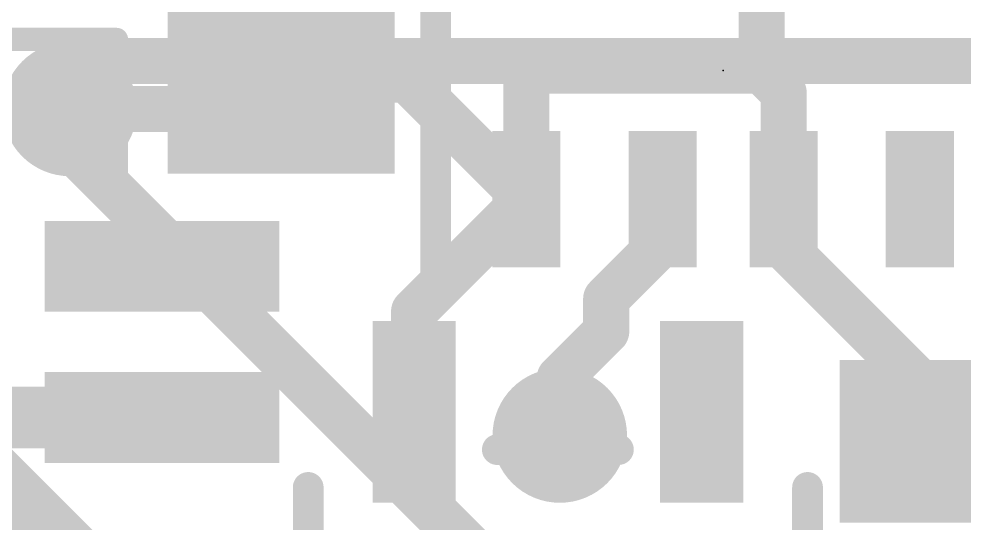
# Model space of a CAD drawing. Extents: x -0.1 to 25.5, y -0.1 to 17.9.
# Drawn here: x 4.11 to 10.36, y 8.69 to 12.03 of the extents above; entities that cross this region are included whole.
import ezdxf

# ---------------------------------------------------------------- set-up
doc = ezdxf.new("R2010")
doc.units = 0
for name, color, linetype in [('1', 12, 'CONTINUOUS'), ('16', 5, 'CONTINUOUS'), ('18', 110, 'CONTINUOUS'), ('21', 40, 'CONTINUOUS'), ('23', 40, 'CONTINUOUS')]:
    doc.layers.add(name, color=color, linetype=linetype)

# ---------------------------------------------------------------- blocks, each defined once
blk = doc.blocks.new('RECT')
blk.add_solid([(-0.5, -0.5), (0.5, -0.5), (-0.5, 0.5), (0.5, 0.5)])
blk = doc.blocks.new('ROUNDV')
at = {"const_width": 0.5}
blk.add_lwpolyline([(0, -0.25, 1), (0, 0.25, 1), (0, -0.25)], format="xyb", dxfattribs=at)

msp = doc.modelspace()

# ---------------------------------------------------------------- linework, layer by layer
at = {"layer": '1'}
for points, const_width in [([(7.493, 11.684), (7.463, 11.654)], 0.3048), ([(7.463, 11.654), (7.463, 10.834)], 0.3048), ([(9.017, 11.684), (7.493, 11.684)], 0.3048), ([(9.163, 11.538), (9.017, 11.684)], 0.3048), ([(5.842, 11.623), (5.649, 11.43)], 0.3048), ([(5.842, 11.623), (6.674, 11.623)], 0.3048), ([(6.674, 11.623), (7.463, 10.834)], 0.3048), ([(9.163, 10.834), (9.163, 11.538)], 0.3048), ([(5.649, 11.43), (4.445, 11.43)], 0.3048), ([(7.463, 10.834), (6.7208, 10.0918)], 0.3048), ([(8.363, 10.834), (8.363, 10.5482)], 0.3048), ([(9.163, 10.834), (9.163, 10.522)], 0.3048), ([(8.363, 10.5482), (7.9902, 10.1754)], 0.3048), ([(9.163, 10.522), (10.033, 9.652)], 0.3048), ([(7.9902, 10.1754), (7.9902, 9.9587)], 0.3048), ([(6.7208, 10.0918), (6.7208, 9.4281)], 0.3048), ([(7.9902, 9.9587), (7.6835, 9.652)], 0.3048), ([(7.6835, 9.652), (7.6835, 9.271)], 0.3048), ([(10.033, 9.652), (10.033, 9.232)], 0.3048), ([(5.054, 9.39), (3.564, 9.39)], 0.4064)]:
    msp.add_lwpolyline(points, dxfattribs=dict(at, const_width=const_width))
for points, const_width in [([(7.5392, 11.654, 1), (7.3868, 11.654)], 0.1524), ([(7.493, 11.7602, 1), (7.493, 11.6078)], 0.1524), ([(7.5469, 11.6301, 1), (7.4391, 11.7379)], 0.1524), ([(9.0709, 11.7379, 1), (8.9631, 11.6301)], 0.1524), ([(9.017, 11.6078, 1), (9.017, 11.7602)], 0.1524), ([(5.842, 11.6992, 1), (5.842, 11.5468)], 0.1524), ([(5.8959, 11.5691, 1), (5.7881, 11.6769)], 0.1524), ([(6.7279, 11.6769, 1), (6.6201, 11.5691)], 0.1524), ([(6.674, 11.5468, 1), (6.674, 11.6992)], 0.1524), ([(7.4091, 11.7079, 1), (7.5169, 11.6001)], 0.1524), ([(9.2392, 11.538, 1), (9.0868, 11.538)], 0.1524), ([(9.1091, 11.4841, 1), (9.2169, 11.5919)], 0.1524), ([(4.445, 11.5062, 1), (4.445, 11.3538)], 0.1524), ([(5.5951, 11.4839, 1), (5.7029, 11.3761)], 0.1524), ([(5.649, 11.3538, 1), (5.649, 11.5062)], 0.1524), ([(7.5169, 10.7801, 1), (7.4091, 10.8879)], 0.1524), ([(7.4091, 10.7801, 1), (7.5169, 10.8879)], 0.1524), ([(8.4392, 10.834, 1), (8.2868, 10.834)], 0.1524), ([(9.2392, 10.834, 1), (9.0868, 10.834)], 0.1524), ([(7.3868, 10.834, 1), (7.5392, 10.834)], 0.1524), ([(9.0868, 10.834, 1), (9.2392, 10.834)], 0.1524), ([(8.4169, 10.4943, 1), (8.3091, 10.6021)], 0.1524), ([(8.2868, 10.5482, 1), (8.4392, 10.5482)], 0.1524), ([(9.2169, 10.5759, 1), (9.1091, 10.4681)], 0.1524), ([(9.0868, 10.522, 1), (9.2392, 10.522)], 0.1524), ([(8.0664, 10.1754, 1), (7.914, 10.1754)], 0.1524), ([(7.9363, 10.2293, 1), (8.0441, 10.1215)], 0.1524), ([(6.797, 10.0918, 1), (6.6446, 10.0918)], 0.1524), ([(6.6669, 10.1457, 1), (6.7747, 10.0379)], 0.1524), ([(8.0441, 9.9048, 1), (7.9363, 10.0126)], 0.1524), ([(7.914, 9.9587, 1), (8.0664, 9.9587)], 0.1524), ([(7.7597, 9.652, 1), (7.6073, 9.652)], 0.1524), ([(7.6296, 9.7059, 1), (7.7374, 9.5981)], 0.1524), ([(10.1092, 9.652, 1), (9.9568, 9.652)], 0.1524), ([(9.9791, 9.5981, 1), (10.0869, 9.7059)], 0.1524), ([(5.054, 9.2884, 1), (5.054, 9.4916)], 0.2032), ([(6.6446, 9.4281, 1), (6.797, 9.4281)], 0.1524), ([(7.6073, 9.271, 1), (7.7597, 9.271)], 0.1524), ([(9.9568, 9.232, 1), (10.1092, 9.232)], 0.1524)]:
    msp.add_lwpolyline(points, format="xyb", dxfattribs=dict(at, const_width=const_width))
at = {"layer": '16'}
for points, const_width in [([(9.017, 12.954), (9.017, 11.7475)], 0.3048), ([(4.6355, 11.7475), (4.445, 11.557)], 0.3048), ([(9.017, 11.7475), (4.6355, 11.7475)], 0.3048), ([(14.7955, 11.7475), (9.017, 11.7475)], 0.3048), ([(4.445, 11.43), (4.445, 11.557)], 0.3048), ([(4.445, 11.176), (4.445, 11.43)], 0.3048), ([(8.89, 6.731), (4.445, 11.176)], 0.3048), ([(3.556, 9.398), (6.35, 6.604)], 0.4064)]:
    msp.add_lwpolyline(points, dxfattribs=dict(at, const_width=const_width))
at = {"layer": '16', "const_width": 0.1524}
for points in [[(4.6355, 11.8237, 1), (4.6355, 11.6713)], [(4.6894, 11.6936, 1), (4.5816, 11.8014)], [(9.017, 11.8237, 1), (9.017, 11.6713)], [(9.017, 11.6713, 1), (9.017, 11.8237)], [(8.9408, 11.7475, 1), (9.0932, 11.7475)], [(4.5212, 11.557, 1), (4.3688, 11.557)], [(4.3911, 11.6109, 1), (4.4989, 11.5031)], [(4.5212, 11.43, 1), (4.3688, 11.43)], [(4.3688, 11.43, 1), (4.5212, 11.43)], [(4.4989, 11.2299, 1), (4.3911, 11.1221)], [(4.3688, 11.176, 1), (4.5212, 11.176)]]:
    msp.add_lwpolyline(points, format="xyb", dxfattribs=at)
at = {"layer": '21'}
for points, const_width in [([(6.863, 10.284), (6.863, 13.084)], 0.2032), ([(2.154, 11.89), (4.754, 11.89)], 0.1524), ([(4.754, 11.89), (4.754, 10.79)], 0.1524), ([(7.2708, 9.178), (8.0708, 9.178)], 0.2032), ([(6.0208, 8.928), (6.0208, 7.328)], 0.2032), ([(9.3208, 8.928), (9.3208, 7.328)], 0.2032)]:
    msp.add_lwpolyline(points, dxfattribs=dict(at, const_width=const_width))
for points, const_width in [([(4.7921, 11.89, 1), (4.7159, 11.89)], 0.0762), ([(4.754, 11.8519, 1), (4.754, 11.9281)], 0.0762), ([(4.7159, 10.79, 1), (4.7921, 10.79)], 0.0762), ([(6.8122, 10.284, 1), (6.9138, 10.284)], 0.1016), ([(7.2708, 9.2288, 1), (7.2708, 9.1272)], 0.1016), ([(8.0708, 9.1272, 1), (8.0708, 9.2288)], 0.1016), ([(6.0716, 8.928, 1), (5.97, 8.928)], 0.1016), ([(9.3716, 8.928, 1), (9.27, 8.928)], 0.1016)]:
    msp.add_lwpolyline(points, format="xyb", dxfattribs=dict(at, const_width=const_width))
at = {"layer": '23'}
msp.add_point((8.763, 11.684), dxfattribs=at)

# ---------------------------------------------------------------- block references
at = {"layer": '1', "xscale": 1.24, "yscale": 1.5, "rotation": 90}
msp.add_blockref('RECT', (5.842, 11.623), dxfattribs=at)
at = {"layer": '1'}
for p, xscale, yscale in [((7.463, 10.834), 0.45, 0.9), ((8.363, 10.834), 0.45, 0.9), ((9.163, 10.834), 0.45, 0.9), ((10.063, 10.834), 0.45, 0.9), ((5.054, 10.39), 1.55, 0.6), ((6.7208, 9.4281), 0.55, 1.2), ((8.6208, 9.4281), 0.55, 1.2), ((5.054, 9.39), 1.55, 0.6)]:
    msp.add_blockref('RECT', p, dxfattribs=dict(at, xscale=xscale, yscale=yscale))
at = {"layer": '1', "xscale": 1.075, "rotation": 270}
msp.add_blockref('RECT', (10.033, 9.232), dxfattribs=at)
at = {"layer": '18', "xscale": 0.889, "yscale": 0.889}
for p in [(4.445, 11.43), (4.445, 11.43), (7.6835, 9.271), (7.6835, 9.271)]:
    msp.add_blockref('ROUNDV', p, dxfattribs=at)

doc.saveas('drawing.dxf')
